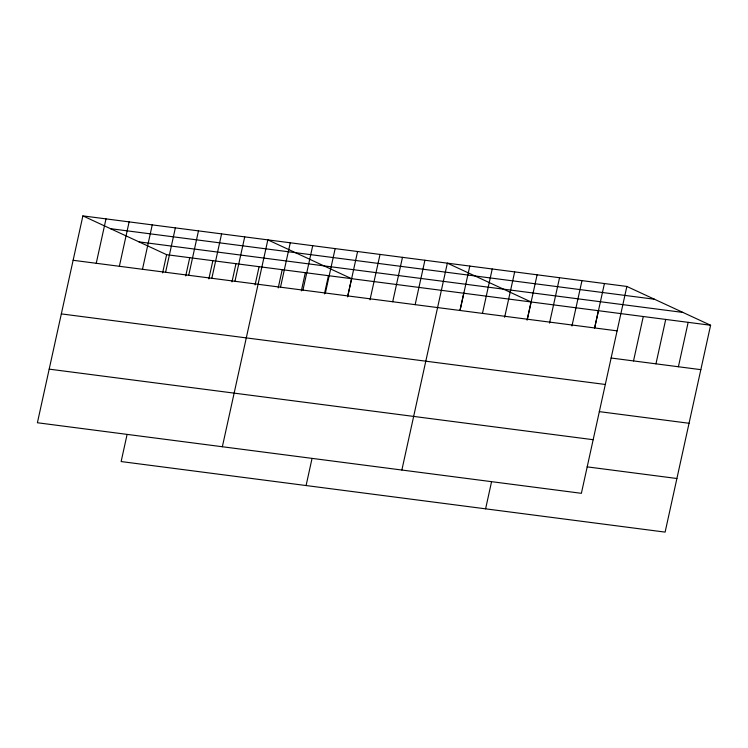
<?xml version="1.0" encoding="UTF-8"?>
<svg xmlns="http://www.w3.org/2000/svg" width="748" height="748" viewBox="0 0 748 748"><rect width="100%" height="100%" fill="white"/><g stroke="black" fill="none" stroke-linecap="round" stroke-linejoin="round"><path stroke-width="1.12" d="M82.888 215.882L37.4 422.751L581.383 493.315L626.861 286.447L82.888 215.882L166.617 254.685L710.6 325.249L665.112 532.118L121.139 461.553L127.029 434.747M96.24 263.287L106.001 218.874M119.362 266.288L129.124 221.876M142.475 269.289L152.246 224.877M162.615 272.898L166.617 254.685M165.598 272.281L175.359 227.878M185.738 275.9L189.74 257.677M188.72 275.283L198.482 230.87M208.851 278.901L212.862 260.678M211.834 278.284L221.595 233.872M231.974 281.893L235.975 263.679M234.956 281.285L244.718 236.873M255.087 284.894L259.098 266.681M222.352 446.743L267.84 239.874L351.569 278.677L347.568 296.891M278.209 287.896L282.22 269.673M280.509 287.195L290.28 242.782M301.332 290.897L305.334 272.674M302.949 290.102L312.72 245.69M324.445 293.889L328.456 275.675M325.389 293.01L335.151 248.607M306.091 485.546L311.981 458.739M347.829 295.928L357.591 251.515M370.008 299.808L380.031 254.423M392.709 301.743L402.471 257.34M415.149 304.66L424.911 260.248M401.863 470.034L447.351 263.156L531.089 301.958L527.078 320.181M460.011 310.308L463.769 293.225M460.029 310.476L469.791 266.073M482.469 313.393L492.231 268.981M504.638 317.264L514.671 271.889M485.602 508.836L491.492 482.03M527.34 319.209L537.111 274.806M549.518 323.089L559.551 277.714M571.958 325.997L581.981 280.622M594.651 327.774L598.4 310.691M594.66 327.942L604.421 283.539M633.519 360.929L643.28 316.516M655.959 363.837L665.72 319.424M678.399 366.744L688.16 322.332M110.517 228.682L654.5 299.247M138.988 241.875L682.971 312.44M73.117 260.285L617.1 330.859M611.079 358.012L700.839 369.662M61.336 313.898L605.31 384.472M599.288 411.624L689.048 423.274M49.19 369.138L593.164 439.702M587.143 466.864L676.903 478.505M626.861 286.447L710.6 325.249"/></g></svg>
